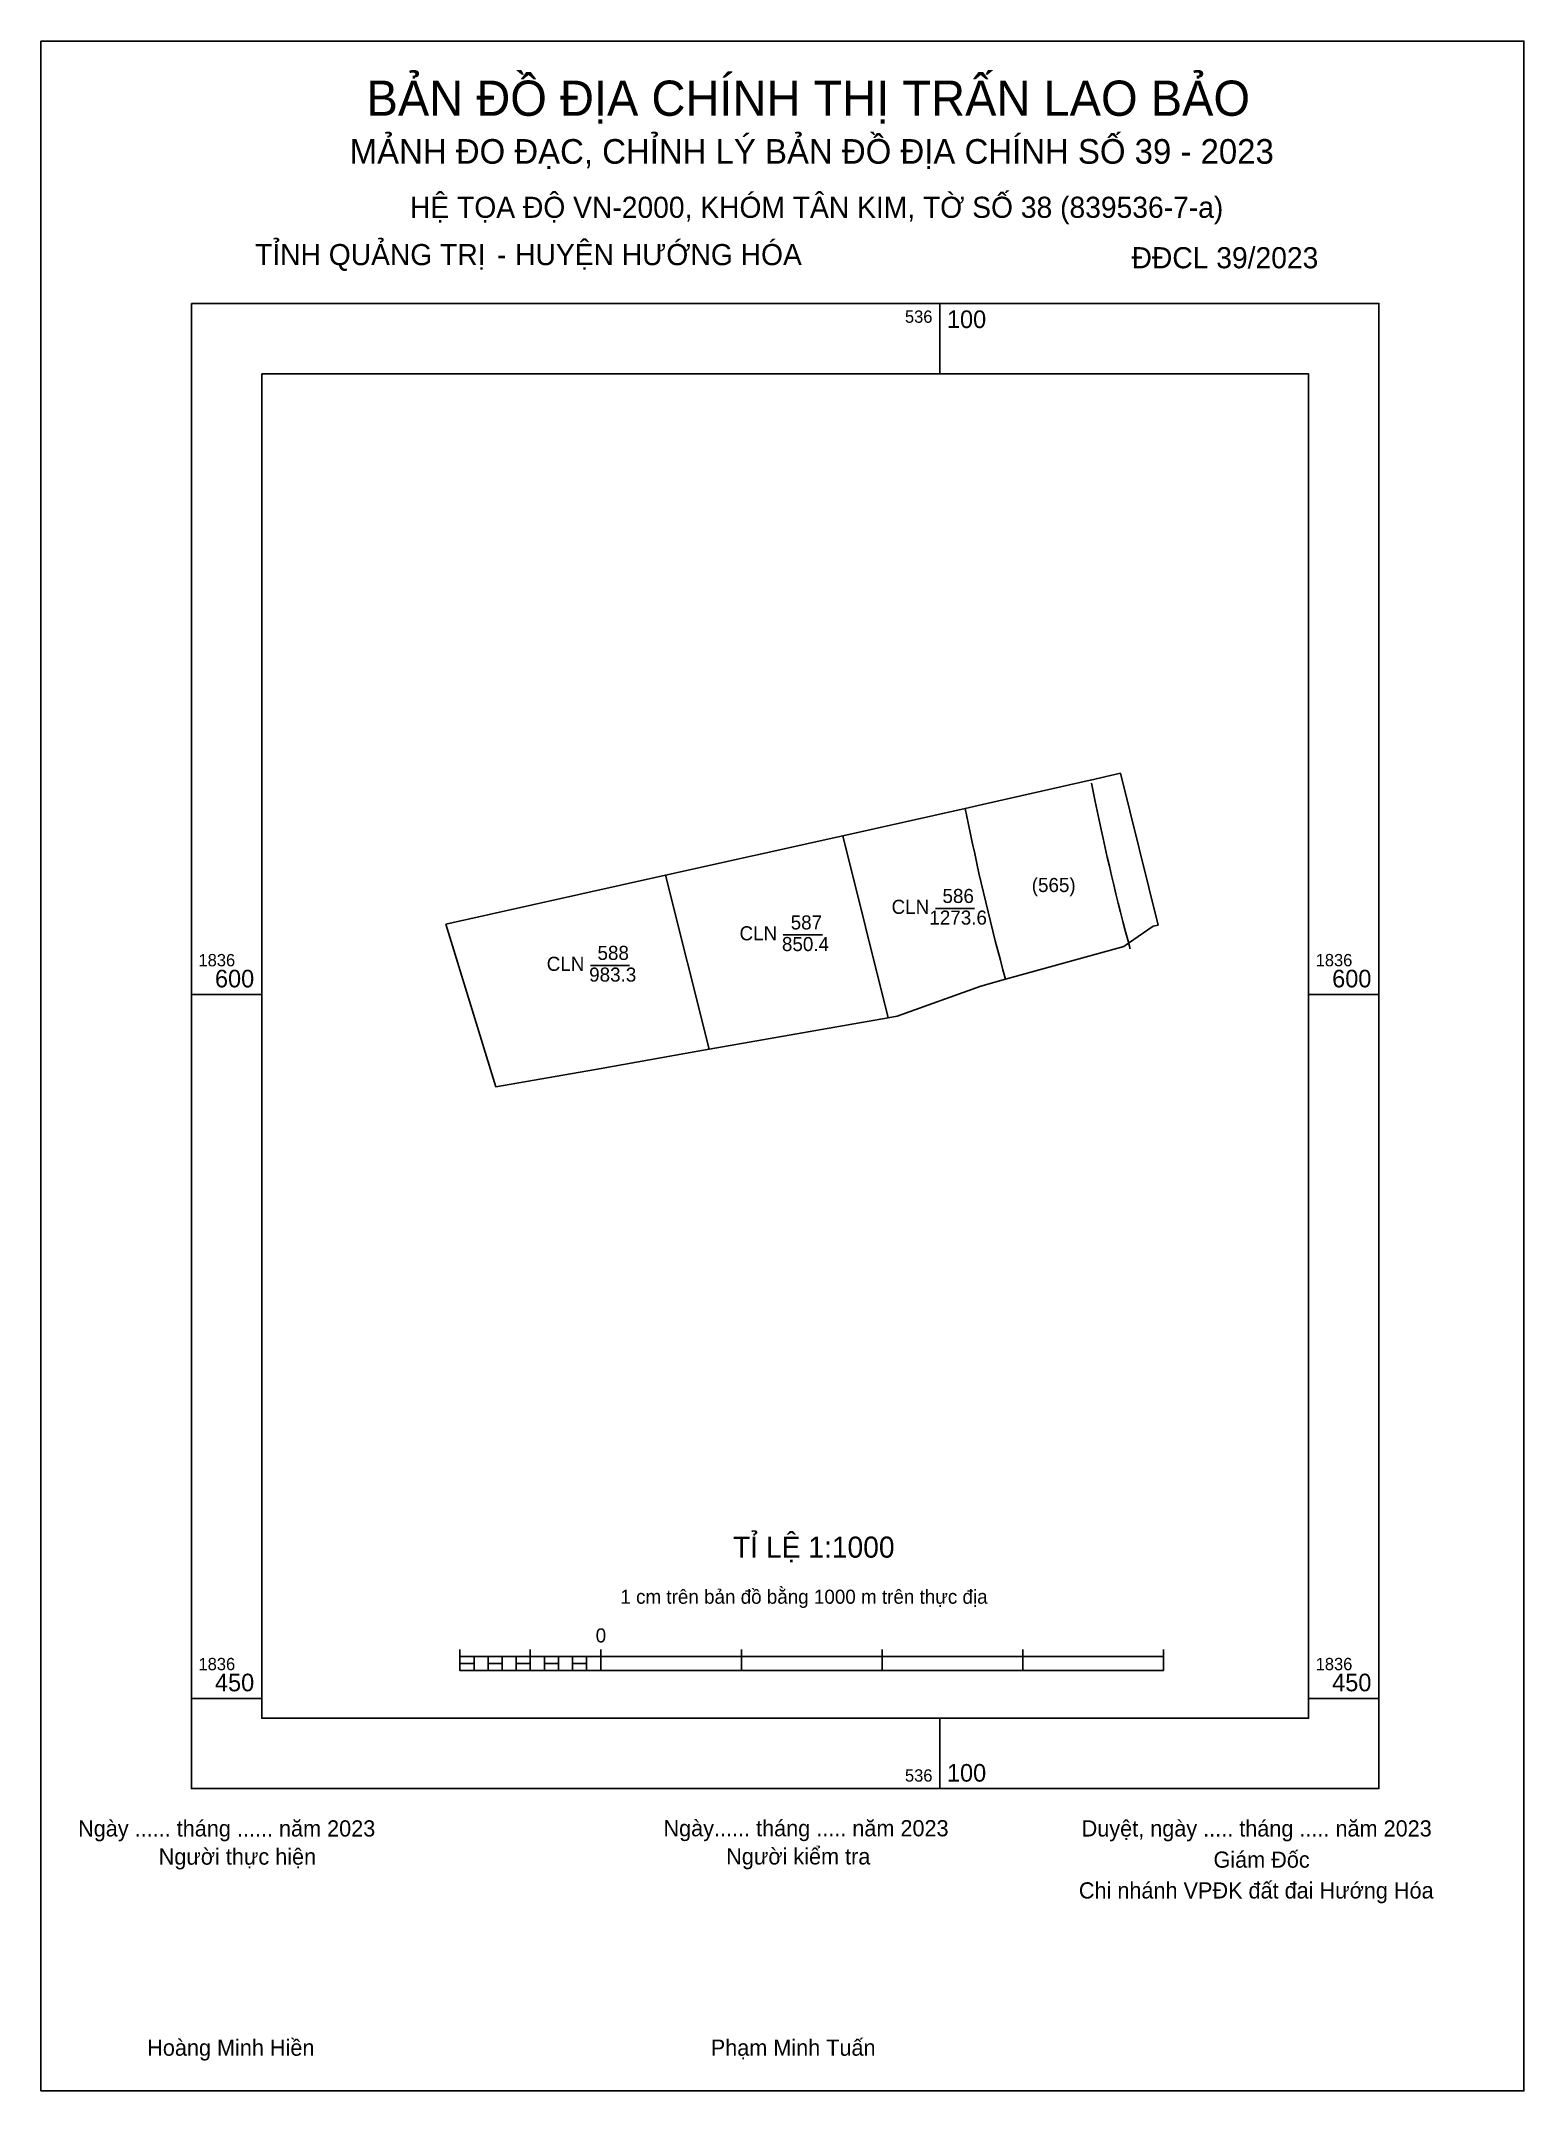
# Model space of a CAD drawing. Extents: x 535950 to 536187, y 1836416 to 1836743.
import ezdxf

# ---------------------------------------------------------------- set-up
doc = ezdxf.new("R2010")
doc.units = 0
for name, color, linetype in [('Level 1', 7, 'Continuous'), ('Level 10', 7, 'Continuous'), ('Level 15', 7, 'Continuous'), ('Level 2', 7, 'Continuous'), ('Level 42', 7, 'Continuous'), ('Level 6', 7, 'Continuous'), ('Level 62', 7, 'Continuous'), ('Level 63', 7, 'Continuous')]:
    doc.layers.add(name, color=color, linetype=linetype)

msp = doc.modelspace()

# ---------------------------------------------------------------- linework, layer by layer
at = {"layer": 'Level 1'}
for p, q in [((535949.7, 1836743.44), (535949.7, 1836743.44)), ((536186.81, 1836415.81), (536186.81, 1836415.81))]:
    msp.add_line(p, q, dxfattribs=at)
for points in [[(536117.63, 1836624.83), (536118.24, 1836621.88)], [(536097.46, 1836620.8), (536097.99, 1836618.24)]]:
    msp.add_lwpolyline(points, dxfattribs=at)
for centre, radius, end in [((536498.98, 1836700.26), 388.73, 195.1974), ((536492.22, 1836699.39), 402.5, 195.2561)]:
    msp.add_arc(centre, radius, 191.6317, end, dxfattribs=at)
at = {"layer": 'Level 10'}
for p, q in [((536100.22, 1836621.41), (536117.46, 1836625.32)), ((536117.47, 1836625.32), (536122.29, 1836626.41)), ((536122.29, 1836626.41), (536128.33, 1836602.14)), ((536077.88, 1836616.43), (536097.46, 1836620.8)), ((536097.47, 1836620.8), (536100.22, 1836621.41)), ((536014.42, 1836602.29), (536049.57, 1836610.12)), ((536014.42, 1836602.29), (536022.44, 1836576.28)), ((536127.51, 1836601.96), (536123.58, 1836599.25)), ((536128.33, 1836602.14), (536127.51, 1836601.96)), ((536122.8, 1836598.72), (536103.91, 1836593.48)), ((536123.58, 1836599.25), (536122.8, 1836598.72)), ((536099.97, 1836592.38), (536086.59, 1836587.6)), ((536103.91, 1836593.48), (536099.97, 1836592.38)), ((536085.12, 1836587.34), (536086.59, 1836587.6)), ((536054.69, 1836581.97), (536056.5, 1836582.29)), ((536022.44, 1836576.28), (536039.24, 1836579.25)), ((536039.24, 1836579.25), (536054.69, 1836581.97))]:
    msp.add_line(p, q, dxfattribs=at)
msp.add_lwpolyline([(536077.88, 1836616.43), (536085.12, 1836587.34), (536056.5, 1836582.29), (536049.57, 1836610.12)], close=True, dxfattribs=at)
at = {"layer": 'Level 2'}
msp.add_lwpolyline([(535949.69, 1836743.44), (536186.8, 1836743.44), (536186.8, 1836415.81), (535949.69, 1836415.81)], close=True, dxfattribs=at)
at = {"layer": 'Level 42'}
for p, q in [((536092.69, 1836604.82), (536098.95, 1836604.82)), ((536068.37, 1836600.59), (536074.63, 1836600.59)), ((536037.54, 1836595.71), (536043.8, 1836595.71))]:
    msp.add_line(p, q, dxfattribs=at)
at = {"layer": 'Level 62'}
msp.add_lwpolyline([(535985, 1836690.25), (536152.37, 1836690.25), (536152.37, 1836475.38), (535985, 1836475.38)], close=True, dxfattribs=at)
at = {"layer": 'Level 63'}
for p, q in [((535949.69, 1836737.82), (535949.69, 1836743.44)), ((535949.69, 1836743.44), (535955.32, 1836743.44)), ((535949.69, 1836737.82), (535949.69, 1836743.44)), ((535949.69, 1836743.44), (535955.32, 1836743.44)), ((536181.17, 1836743.44), (536186.8, 1836743.44)), ((536181.17, 1836743.44), (536186.8, 1836743.44)), ((536186.8, 1836743.44), (536186.8, 1836737.82)), ((536186.8, 1836743.44), (536186.8, 1836737.82)), ((535949.69, 1836737.82), (535949.69, 1836737.82)), ((535949.69, 1836737.82), (535949.69, 1836737.82)), ((536093.42, 1836701.5), (536093.42, 1836690.25)), ((535973.75, 1836591.06), (535985, 1836591.06)), ((536152.37, 1836591.06), (536163.62, 1836591.06)), ((536016.68, 1836486.37), (536016.68, 1836482.99)), ((536016.68, 1836485.24), (536129.18, 1836485.24)), ((536018.93, 1836485.24), (536018.93, 1836482.99)), ((536021.18, 1836485.24), (536021.18, 1836482.99)), ((536023.43, 1836485.24), (536023.43, 1836482.99)), ((536025.68, 1836485.24), (536025.68, 1836482.99)), ((536027.93, 1836486.37), (536027.93, 1836482.99)), ((536027.93, 1836485.24), (536027.93, 1836482.99)), ((536030.18, 1836485.24), (536030.18, 1836482.99)), ((536032.43, 1836485.24), (536032.43, 1836482.99)), ((536034.68, 1836485.24), (536034.68, 1836482.99)), ((536036.93, 1836485.24), (536036.93, 1836482.99)), ((536039.18, 1836486.37), (536039.18, 1836482.99)), ((536039.18, 1836485.24), (536039.18, 1836482.99)), ((536061.68, 1836486.37), (536061.68, 1836482.99)), ((536084.18, 1836486.37), (536084.18, 1836482.99)), ((536106.68, 1836486.37), (536106.68, 1836482.99)), ((536129.18, 1836486.37), (536129.18, 1836482.99)), ((536016.68, 1836482.99), (536129.18, 1836482.99)), ((535973.75, 1836478.56), (535985, 1836478.56)), ((536152.37, 1836478.56), (536163.62, 1836478.56)), ((536093.42, 1836475.38), (536093.42, 1836464.13)), ((535949.69, 1836415.81), (535949.69, 1836421.43)), ((535949.69, 1836415.81), (535949.69, 1836421.43)), ((536186.8, 1836421.43), (536186.8, 1836415.81)), ((536186.8, 1836421.43), (536186.8, 1836415.81)), ((535955.32, 1836415.81), (535949.69, 1836415.81)), ((535955.32, 1836415.81), (535949.69, 1836415.81)), ((536186.8, 1836415.81), (536181.17, 1836415.81)), ((536186.8, 1836415.81), (536181.17, 1836415.81))]:
    msp.add_line(p, q, dxfattribs=at)
for points in [[(535973.75, 1836701.5), (535973.75, 1836464.13), (536163.62, 1836464.13), (536163.62, 1836701.5)], [(536016.68, 1836484.12), (536018.93, 1836484.12), (536018.93, 1836482.99), (536016.68, 1836482.99)], [(536016.68, 1836484.12), (536018.93, 1836484.12), (536018.93, 1836482.99), (536016.68, 1836482.99)], [(536021.18, 1836484.12), (536023.43, 1836484.12), (536023.43, 1836482.99), (536021.18, 1836482.99)], [(536025.68, 1836484.12), (536027.93, 1836484.12), (536027.93, 1836482.99), (536025.68, 1836482.99)], [(536030.18, 1836484.12), (536032.43, 1836484.12), (536032.43, 1836482.99), (536030.18, 1836482.99)], [(536034.68, 1836484.12), (536036.93, 1836484.12), (536036.93, 1836482.99), (536034.68, 1836482.99)]]:
    msp.add_lwpolyline(points, close=True, dxfattribs=at)

# ---------------------------------------------------------------- texts
at = {"layer": 'Level 1'}
for s, p in [('CLN', (536085.69, 1836603.94)), ('586', (536093.83, 1836605.68)), ('CLN', (536061.38, 1836599.71)), ('587', (536069.56, 1836601.45)), ('1273.6', (536091.73, 1836602.22)), ('588', (536038.67, 1836596.58)), ('850.4', (536068.16, 1836597.99)), ('CLN', (536030.55, 1836594.83)), ('983.3', (536037.34, 1836593.11))]:
    msp.add_text(s, height=2.25, dxfattribs=at).set_placement(p)
at = {"layer": 'Level 15'}
msp.add_text('(565)', height=2.25, dxfattribs=at).set_placement((536108.1, 1836607.43))
at = {"layer": 'Level 6'}
for s, p in [('HỆ TỌA ÐỘ VN-2000, KHÓM TÂN KIM, TỜ SỐ 38 (839536-7-a)', (536008.7, 1836715.18)), ('TỈ LỆ 1:1000', (536060.33, 1836501.04))]:
    msp.add_text(s, height=3.375, dxfattribs=at).set_placement(p)
at = {"layer": 'Level 63'}
for s, height, p in [('BẢN ĐỒ ĐỊA CHÍNH THỊ TRẤN LAO BẢO', 5.625, (536001.74, 1836731.49)), ('MẢNH ĐO ĐẠC, CHỈNH LÝ BẢN ĐỒ ÐỊA CHÍNH SỐ 39 - 2023', 3.9375, (535999.05, 1836723.83)), ('TỈNH QUẢNG TRỊ', 3.375, (535983.92, 1836707.62)), (' HUYỆN HƯỚNG HÓA', 3.375, (536024.25, 1836707.62)), ('ĐĐCL 39/2023', 3.375, (536124.06, 1836707.12)), ('-', 3.38, (536022.59, 1836707.62)), ('536', 1.969, (536087.83, 1836698.41)), ('100', 2.812, (536094.54, 1836697.57)), ('1836', 1.969, (535974.88, 1836595.56)), ('1836', 1.969, (536153.5, 1836595.56)), ('600', 2.812, (535977.51, 1836592.19)), ('600', 2.812, (536156.13, 1836592.19)), ('1 cm trên bản đồ bằng 1000 m trên thực địa', 2.25, (536042.33, 1836493.68)), ('0', 2.25, (536038.38, 1836487.49)), ('1836', 1.969, (535974.88, 1836483.06)), ('1836', 1.969, (536153.5, 1836483.06)), ('450', 2.812, (535977.51, 1836479.69)), ('450', 2.812, (536156.13, 1836479.69)), ('100', 2.812, (536094.54, 1836465.25)), ('536', 1.969, (536087.83, 1836465.25)), ('Ngày ...... tháng ...... năm 2023', 2.5875, (535955.63, 1836456.48)), ('Ngày...... tháng ..... năm 2023', 2.5875, (536049.22, 1836456.51)), ('Duyệt, ngày ..... tháng ..... năm 2023', 2.5875, (536116.08, 1836456.48)), ('Người thực hiện', 2.5875, (535968.51, 1836451.98)), ('Người kiểm tra', 2.5875, (536059.25, 1836452.01)), ('Giám Đốc', 2.587, (536137.16, 1836451.49)), ('Chi nhánh VPĐK đất đai Hướng Hóa', 2.5875, (536115.64, 1836446.57)), ('Hoàng Minh Hiền', 2.5875, (535966.68, 1836421.44)), ('Phạm Minh Tuấn', 2.5875, (536056.78, 1836421.44)), ('Phạm Minh Tuấn', 2.5875, (536056.78, 1836421.44))]:
    msp.add_text(s, height=height, dxfattribs=at).set_placement(p)

doc.saveas('drawing.dxf')
